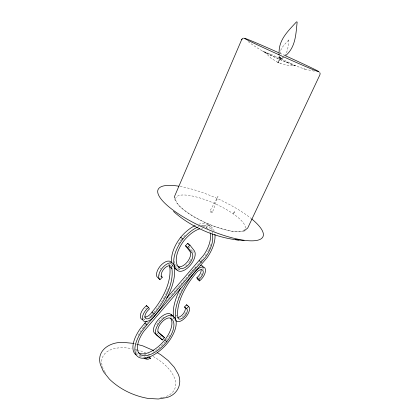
<?xml version="1.0" encoding="UTF-8"?>
<svg xmlns="http://www.w3.org/2000/svg" width="420" height="420" viewBox="0 0 420 420"><rect width="100%" height="100%" fill="white"/><g stroke="black" fill="none" stroke-linecap="round" stroke-linejoin="round"><path stroke-width="0.32" stroke-dasharray="2.1 1.58" d="M279.746 55.976C278.67 58.212 281.783 59.582 282.739 57.325M279.919 53.996C280.124 48.001 285.584 43.58 288.829 39.895M288.85 39.905C287.852 44.966 288.671 50.657 284.928 54.841M212.399 212.457A1.433 0.399 24.2 0 0 210.677 211.265A1.433 0.399 24.2 0 0 210.242 211.822A1.433 0.399 24.2 0 0 212.399 212.457L218.006 196.497L209.816 211.234M277.851 62.433L280.119 57.383L280.397 57.498L280.791 57.687L278.523 62.738L277.867 62.438L278.523 62.738M264.7 52.038L270.889 58.096L278.187 62.585L280.455 57.535M166.373 340.279L168.005 338.021M181.619 239.143L180.169 241.138A23.987 12.705 -53 0 0 178.495 243.821M191.814 271.541L193.52 269.351A9.671 4.862 -52.2 0 1 195.662 267.361M152.77 313.814L151.715 315.163A10.248 5.261 -49 0 1 149.447 317.268M189.94 273.893L188.811 275.305A47.45 22.701 -52.2 0 0 187.714 276.785M190.312 273.425L191.063 272.48M153.862 312.433L156.571 309.052A55.844 30.392 -48.5 0 0 159.149 305.508M142.081 329.102L146.165 324.025M201.091 260.925L203.805 257.544M284.104 55.881L284.524 55.367M150.392 316.68L152.964 313.735M146.596 323.531L147.452 322.544M165.931 301.34L171.092 295.423M171.518 294.929L177.965 287.532M178.395 287.038L192.15 271.262M192.575 270.769L199.883 262.385M198.65 278.187L199.411 277.452M145.603 308.821L146.475 308.002M284.041 57.167L281.998 58.842L279.783 57.955M243.779 231.095L238.634 231.851L231.446 231.205L222.868 229.231L213.245 226.007L203.506 221.839L194.224 216.972L186.239 211.853L180.128 206.876L176.51 202.681M295.25 65.709A16.863 0.467 24.2 0 1 271.457 55.424A16.863 0.467 24.2 0 1 272.979 55.225A16.863 0.467 24.2 0 1 295.25 65.709L286.514 65.084L278.187 62.585M314.249 71.159L305.576 69.321M134.594 343.707L137.12 344.369M248.105 41.543C264.863 54.369 285.049 62.129 304.794 69.111M303.676 68.812L306.757 69.636M279.032 56.217L279.106 57.535L281.998 58.842M280.434 63.467L280.749 63.583M278.775 62.837L279.064 62.958M286.619 62.265L287.469 62.638M280.434 58.181L279.121 57.551M280.57 58.285L281.232 58.611M269.887 54.695L270.958 55.188M262.5 51.046L264.159 51.891M265.13 52.369L266.543 53.088M280.791 57.682L280.124 57.388M207.743 224.558L209.979 226.149M205.968 227.283L207.307 228.244M171.99 263.812L172.19 265.094L173.061 265.786M169.638 265.078L168.772 264.38A7.035 3.775 -51 0 1 169.481 265.34M156.728 333.05L162.472 337.874M177.035 316.187L175.828 315.152L176.043 316.439M188.449 246.398L192.04 250.955A11.377 5.99 -52.2 0 1 192.759 252.478M159.553 274.769L160.083 275.499M175.655 199.206A37.868 10.6 24.2 0 1 226.637 209.654A37.868 10.6 24.2 0 1 229.934 230.769A37.868 10.6 24.2 0 1 175.822 200.287M279.82 53.235A40.819 0.871 24.2 0 1 284.403 55.293M180.143 186.422A57.488 16.039 24.2 0 1 251.15 218.495M170.011 263.487A8.736 4.673 -51 0 1 171.775 265.12M160.451 268.937A7.035 3.775 -51 0 1 161.065 268.023M144.648 319.268A8.599 4.4 -49 0 1 143.404 318.628M172.195 265.094A55.844 30.392 -48.5 0 1 172.389 266.779M168.53 288.246A55.844 30.392 -48.5 0 1 167.795 290.047M167.533 290.645A55.844 30.392 -48.5 0 1 166.719 292.451M166.467 292.976A55.844 30.392 -48.5 0 1 164.593 296.667M164.309 297.192A55.844 30.392 -48.5 0 1 159.852 304.484M144.737 319.657A10.248 5.261 -49 0 1 143.687 319.783M185.75 312.711A9.513 4.604 -50.4 0 1 182.474 316.764M174.41 319.331A9.513 4.604 -50.4 0 1 173.843 318.528M201.847 267.619A8.117 4.064 -52.2 0 1 202.844 268.391M173.203 316.858A26.355 12.815 -48.8 0 1 174.163 320.439M169.701 335.318A26.355 12.815 -48.8 0 1 168.016 337.995M178.148 297.938A44.515 21.294 -52.2 0 1 178.532 296.872M179.377 294.719A44.515 21.294 -52.2 0 1 180.563 291.989M180.821 291.438A44.515 21.294 -52.2 0 1 182.774 287.584M203.427 268.511A9.671 4.862 -52.2 0 1 203.375 269.582M202.067 273.583A9.671 4.862 -52.2 0 1 199.794 277.006M170.263 315.987A10.946 5.334 -49.4 0 1 171.045 316.496A24.848 12.038 -48.8 0 1 173.119 318.791M156.817 324.776A9.356 4.578 -49.4 0 1 160.729 319.452M161.621 318.659A9.356 4.578 -49.4 0 1 162.545 317.951M163.007 317.635A9.356 4.578 -49.4 0 1 163.931 317.09M179.487 269.094A11.377 5.99 -52.2 0 1 177.098 267.971A25.641 13.535 -53 0 1 175.203 265.661M212.2 232.04A27.557 14.511 -52.9 0 1 212.515 233.31M202.072 225.887A27.557 14.511 -52.9 0 1 210.914 229.304M140.973 355.882A26.812 13.03 -48.8 0 1 135.917 351.844M143.283 328.298A26.812 13.03 -48.8 0 1 144.459 326.823M165.265 341.675A28.366 13.834 -48.8 0 1 152.948 352.417M141.472 356.423A28.366 13.834 -48.8 0 1 138.637 356.123M137.009 351.367A25.195 12.285 -48.8 0 1 135.77 348.847M138.264 335.36A25.195 12.285 -48.8 0 1 141.314 330.125M201.469 228.328A25.961 13.619 -52.9 0 1 202.65 228.128M200.345 226.028A29.232 15.341 -52.9 0 1 214.216 231.163M198.051 226.91A29.232 15.341 -52.9 0 1 199.211 226.433M198.713 224.217A29.153 15.404 -52.9 0 1 212.221 230.223M211.071 244.319A29.153 15.404 -52.9 0 1 208.798 249.669M208.525 250.21A29.153 15.404 -52.9 0 1 207.643 251.837M206.357 253.995A29.153 15.404 -52.9 0 1 204.971 256.095M192.838 250.656A12.999 6.867 -52.2 0 1 193.027 252.924M191.242 258.951A12.999 6.867 -52.2 0 1 190.281 260.657M189.924 261.214A12.999 6.867 -52.2 0 1 188.265 263.45M187.005 264.841A12.999 6.867 -52.2 0 1 185.582 266.175M180.065 269.346A12.999 6.867 -52.2 0 1 178.374 269.635M209.785 231.714A25.893 13.676 -52.9 0 1 210.142 232.864M183.713 236.675A25.893 13.676 -52.9 0 1 185.997 234.376M202.697 226.433A25.893 13.676 -52.9 0 1 207.512 228.312M177.046 265.844A23.987 12.705 -53 0 1 174.395 261.334M173.68 267.036A27.221 14.417 -53 0 1 172.111 263.839M153.179 356.475A39.412 21.31 24.2 0 1 164.918 396.889M164.378 397.058A39.412 21.31 24.2 0 1 163.249 397.357M162.666 397.493A39.412 21.31 24.2 0 1 160.214 397.934M105.704 373.401A39.412 21.31 24.2 0 1 105.079 372.425M104.743 371.858A39.412 21.31 24.2 0 1 131.68 348.611M135.308 349.387A39.412 21.31 24.2 0 1 136.531 349.697M137.146 349.865A39.412 21.31 24.2 0 1 145.63 352.795M148.013 353.84A39.412 21.31 24.2 0 1 149.762 354.674M143.346 357.53A3.717 1.916 24.2 0 1 142.821 356.927M144.28 354.622A3.717 1.916 24.2 0 1 146.029 354.937M147.74 355.782A3.717 1.916 24.2 0 1 148.439 356.339M144.302 357.063A1.864 0.961 24.2 0 1 144.102 356.48M234.544 211.638L233.73 213.407L232.565 213.376A2.026 1.04 -55.9 0 0 234.544 211.638"/><path stroke-width="0.63" d="M279.006 54.894L279.027 53.571M279.101 52.248C278.964 39.307 288.635 30.513 296.583 21.761M297.155 22.018C295.895 33.773 295.738 46.856 285.957 55.34M243.579 38.12L242.487 38.572L241.61 39.774L174.478 196.549L174.489 198.114M241.61 39.774L242.056 39.002M138.217 352.538A25.195 12.285 -48.8 0 0 164.845 339.911L166.472 337.664A23.247 11.303 -48.8 0 0 170.494 318.15M214.919 234.255A29.232 15.341 -52.9 0 1 207.107 257.707L143.698 331.464A25.258 12.233 -48.8 0 0 141.33 355.063A25.258 12.233 -48.8 0 0 166.803 341.675L168.436 339.418A23.305 11.256 -48.8 0 0 171.087 318.586L169.964 317.993A9.382 4.557 -49.4 0 0 161.459 322.586A9.382 4.557 -49.4 0 0 158.072 331.742L158.797 332.792L164.462 337.596L162.451 339.938L156.66 335.113L155.752 333.811A12.537 6.09 -49.4 0 1 160.272 321.547A12.537 6.09 -49.4 0 1 171.659 315.42L173.03 316.155A26.423 12.758 -48.8 0 1 175.849 320.255A26.455 12.779 -48.8 0 1 169.964 339.775L168 342.489A28.439 13.776 -48.8 0 1 139.319 357.551A28.439 13.776 -48.8 0 1 141.986 330.981L146.864 324.901L205.7 256.93A25.961 13.619 -52.9 0 0 212.184 233.867M195.206 225.54A29.153 15.404 -52.9 0 0 180.705 237.279L178.5 240.308A27.221 14.417 -53 0 0 171.843 262.752M197.463 227.173A29.232 15.341 -52.9 0 0 182.947 238.97L180.737 242.009A27.295 14.359 -53 0 0 177.146 270.102L178.573 271.073A13.036 6.841 -52.2 0 0 190.029 265.571A13.036 6.841 -52.2 0 0 195.022 252.31L194.229 250.625L189.882 245.054L187.672 243.385L185.514 245.831L189.851 251.286L190.502 252.646A9.723 5.135 -52.2 0 1 186.795 262.568A9.723 5.135 -52.2 0 1 178.206 266.647M169.565 265.85L169.727 266.873A52.39 28.508 -48.5 0 1 155.096 308.264L150.575 313.934A6.925 3.56 -49 0 1 144.496 316.995M171.623 262.615A10.405 5.586 -51 0 0 161.732 264.495A10.405 5.586 -51 0 0 156.817 276.575L159.941 279.678L162.241 277.274L161.453 276.181A7.056 3.759 -51 0 1 165.065 267.781A7.056 3.759 -51 0 1 171.654 267.083L171.896 268.611A52.542 28.397 -48.5 0 1 157.164 310.065L152.633 315.756A6.946 3.544 -49 0 1 145.541 318.297A6.946 3.544 -49 0 1 147.683 310.658L149.425 309.01L148.57 307.43L146.48 305.603L144.359 307.603A10.248 5.261 -49 0 0 142.742 319.704M146.538 321.101L139.954 329.117A28.366 13.834 -48.8 0 0 136.112 354.968M166.672 298.022L203.558 255.313A25.893 13.676 -52.9 0 0 210.278 233.468M177.912 266.527L180.359 268.359A9.749 5.114 -52.2 0 0 188.953 264.248A9.749 5.114 -52.2 0 0 192.68 254.305L192.034 252.95L187.719 247.511L189.882 245.054M188.617 306.448L189.394 307.54A9.539 4.583 -50.5 0 1 184.438 318.496A9.539 4.583 -50.5 0 1 175.849 320.255L175.576 318.649A47.57 22.601 -52.2 0 1 190.927 276.98L195.636 271.01A9.697 4.841 -52.2 0 1 204.897 268.002A9.697 4.841 -52.2 0 1 201.495 279.09L199.584 280.933L198.959 279.358L200.54 277.835A6.557 3.271 -52.2 0 0 202.844 270.333A6.557 3.271 -52.2 0 0 196.581 272.375L192.234 277.872A44.625 21.194 -52.2 0 0 177.844 316.88L178.054 318.161A6.447 3.098 -50.5 0 0 183.866 316.979A6.447 3.098 -50.5 0 0 187.21 309.561L186.564 308.669L188.617 306.448L186.59 304.762L184.543 306.978L185.194 307.87A6.431 3.113 -50.4 0 1 183.209 313.814A6.431 3.113 -50.4 0 1 177.697 317.431M199.584 280.933L197.505 279.29L196.87 277.709L198.45 276.197A6.536 3.287 -52.2 0 0 201.143 269.803M148.57 307.43L146.444 309.44A10.274 5.24 -49 0 0 143.267 320.744A10.274 5.24 -49 0 0 153.767 316.979L158.634 310.847A56.007 30.277 -48.5 0 0 174.363 266.821L174.069 264.899A10.437 5.565 -51 0 0 164.309 265.907A10.437 5.565 -51 0 0 158.975 278.36L159.941 279.678M244.031 231.037L247.742 227.987L319.909 74.818L320.135 73.621L319.736 72.487M173.471 211.417C183.866 220.794 196.219 227.797 209.197 232.932L210.147 233.273C221.046 237.2 232.459 240.014 244.083 240.377M235.368 239.71L238.886 239.993M133.334 343.376L123.853 342.431C110.995 341.507 96.012 349.823 100.412 364.623L103.467 371.711L109.499 379.223C120.02 389.377 133.675 395.908 148.034 398.423L158.309 399L166.714 397.572C177.214 394.853 182.758 383.917 178.127 373.973L174.295 367.306L168.178 360.538L160.729 354.69L157.495 352.816M137.75 344.536L142.795 345.86L153.72 350.637M172.253 315.478A26.355 12.815 -48.8 0 0 171.008 314.412L169.633 313.672A12.506 6.122 -49.4 0 0 158.246 319.756A12.506 6.122 -49.4 0 0 153.752 332.005L154.665 333.307L162.451 339.938M174.09 267.524A27.221 14.417 -53 0 0 174.993 268.385L176.421 269.356M180.705 237.279L182.947 238.97M185.514 245.831L187.719 247.511M199.222 260.704L201.359 262.343M196.87 277.709L198.959 279.358M174.993 268.38L177.146 270.102M148.984 357.131L150.665 358.47L149.494 357.473M169.727 266.873L171.896 268.611M160.944 276.208L162.241 277.274M184.543 306.978L186.564 308.669M157.747 331.805L164.462 337.596M171.008 314.412L173.03 316.155M175.576 318.649L173.56 316.916A47.45 22.701 -52.2 0 1 180.39 288.519M152.05 312.05L154.114 313.861M164.845 339.911L166.803 341.675M144.827 323.064L146.864 324.901M187.672 243.385L188.465 244.403M186.59 304.762L187.115 305.492M146.48 305.603L147.058 306.653M174.983 199.453L175.376 200.513M284.97 55.55A40.819 0.871 24.2 0 1 313.089 69.647A40.819 0.871 24.2 0 1 249.585 41.097A40.819 0.871 24.2 0 1 279.242 52.978M251.606 218.867A57.488 16.039 24.2 0 1 243.301 240.156A57.488 16.039 24.2 0 1 168.677 206.661A57.488 16.039 24.2 0 1 178.82 186.197M200.545 265.309A9.671 4.862 -52.2 0 1 203.275 267.43M199.631 228.827A25.961 13.619 -52.9 0 0 184.217 240.329L182.396 242.834A24.056 12.653 -53 0 0 179.209 267.556M148.964 356.932A3.717 1.916 24.2 0 1 148.271 359.179A3.717 1.916 24.2 0 1 144.049 358.092M147.378 357.068A1.864 0.961 24.2 0 1 147.031 358.187A1.864 0.961 24.2 0 1 144.916 357.646"/></g></svg>
